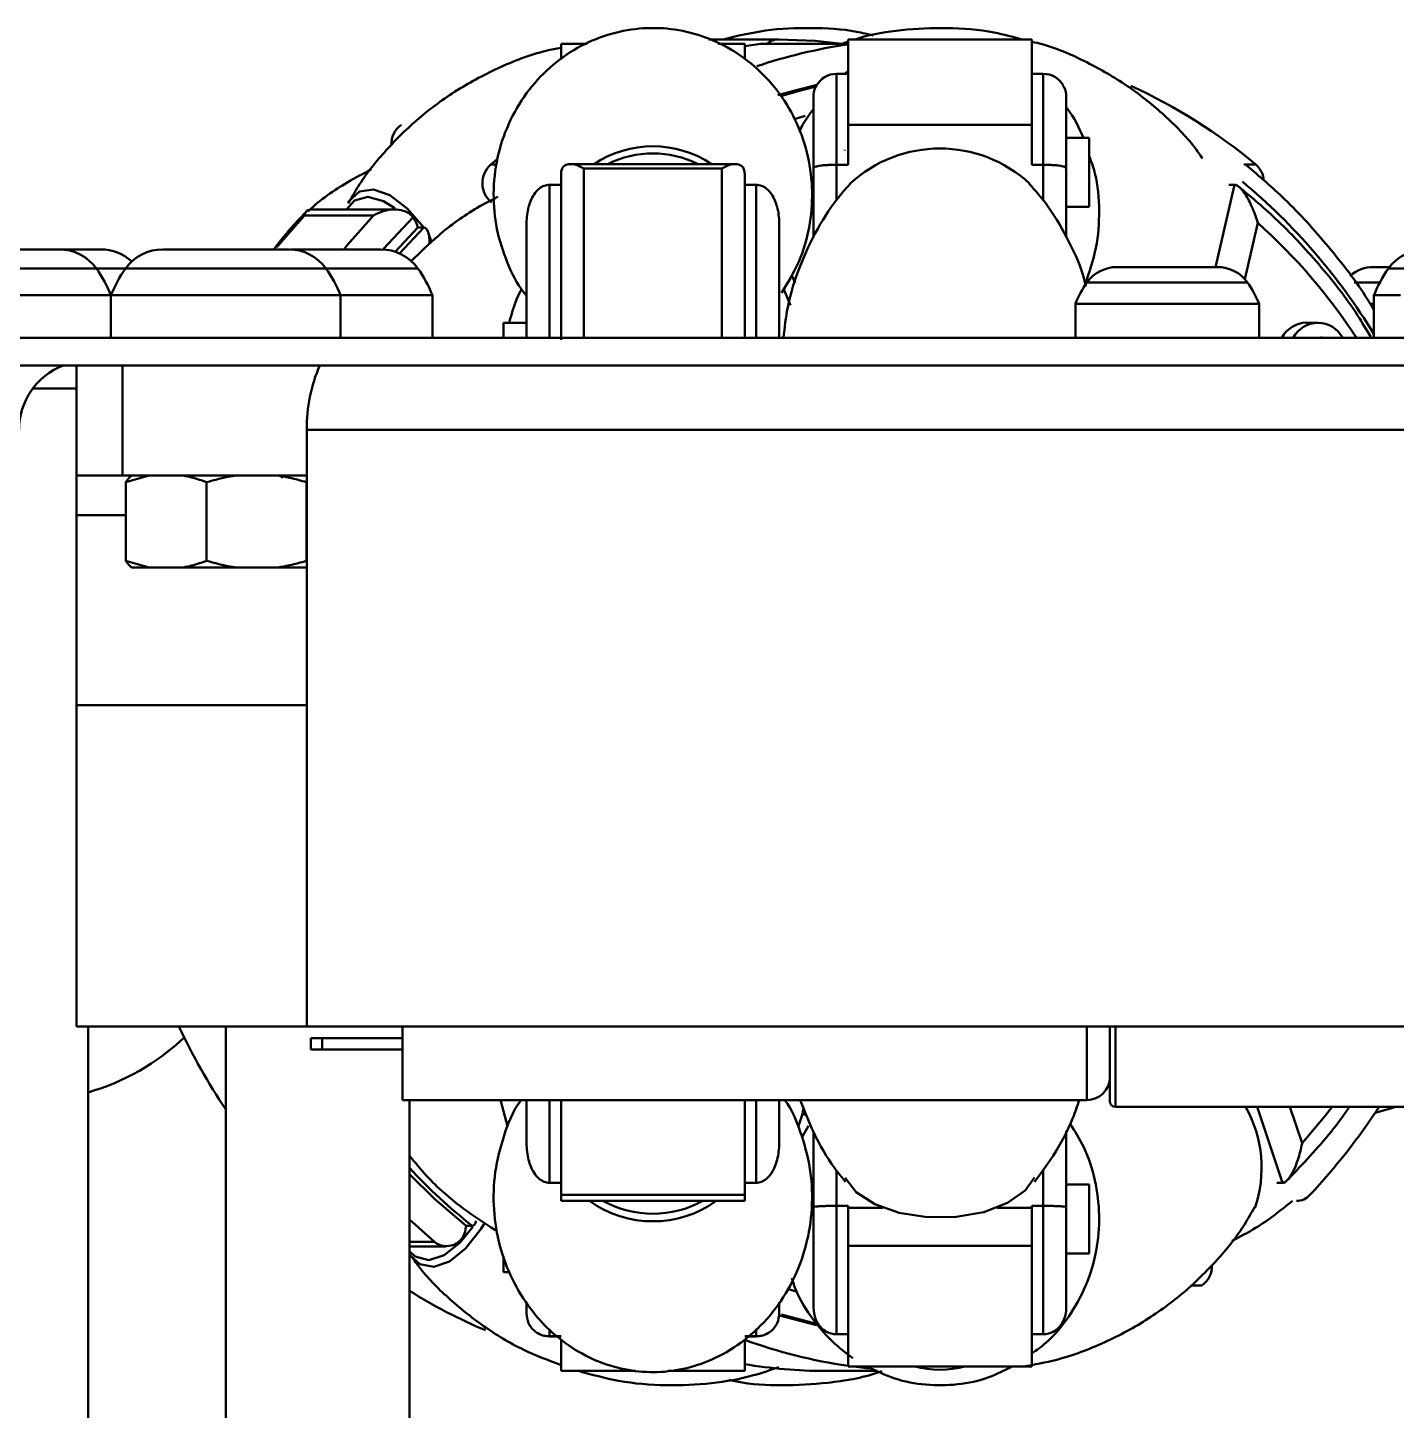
# Model space of a CAD drawing. Header units: millimetres. Extents: x 263 to 2983, y 441 to 2500.
# Drawn here: x 705.5 to 765.1, y 2439.4 to 2499.6 of the extents above; entities that cross this region are included whole.
import ezdxf

# ---------------------------------------------------------------- set-up
doc = ezdxf.new("R2010")
doc.units = ezdxf.units.MM
doc.header["$LTSCALE"] = 0.5
doc.layers.add('BOL', color=7, linetype='Continuous', lineweight=50)

msp = doc.modelspace()

# ---------------------------------------------------------------- linework, layer by layer
at = {"layer": 'BOL'}
for p, q in [((729.898, 2498.907), (728.754, 2498.907)), ((728.754, 2498.216), (728.754, 2498.907)), ((735.195, 2499.096), (738.225, 2499.096)), ((736.754, 2498.907), (735.604, 2498.907)), ((736.754, 2498.907), (736.754, 2498.217)), ((737.444, 2498.901), (736.754, 2498.796)), ((737.444, 2498.901), (737.545, 2498.907)), ((741.254, 2498.901), (737.444, 2498.901)), ((741.254, 2498.907), (737.545, 2498.907)), ((741.254, 2498.996), (740.984, 2498.907)), ((749.254, 2499.096), (741.254, 2499.096)), ((741.254, 2499.096), (741.254, 2495.379)), ((749.254, 2499.096), (749.254, 2495.379)), ((741.254, 2497.596), (740.754, 2497.596)), ((740.754, 2497.596), (740.754, 2493.632)), ((741.254, 2497.725), (741.119, 2497.596)), ((749.754, 2497.596), (749.254, 2497.596)), ((749.754, 2493.632), (749.754, 2497.596)), ((739.754, 2493.484), (739.754, 2496.586)), ((750.754, 2496.586), (750.754, 2493.484)), ((741.254, 2495.379), (749.254, 2495.379)), ((741.254, 2493.732), (741.254, 2495.379)), ((749.254, 2495.379), (749.254, 2493.732)), ((751.754, 2494.8), (750.754, 2494.8)), ((751.754, 2494.8), (751.754, 2492.103)), ((725.979, 2493.876), (725.696, 2493.645)), ((741.108, 2494.28), (741.097, 2494.25)), ((725.696, 2493.645), (725.96, 2493.645)), ((736.329, 2493.663), (729.178, 2493.663)), ((735.754, 2493.469), (729.754, 2493.469)), ((729.754, 2493.469), (729.754, 2486.096)), ((735.754, 2486.096), (735.754, 2493.469)), ((739.754, 2490.463), (739.754, 2493.484)), ((740.754, 2493.632), (741.254, 2493.632)), ((740.754, 2493.632), (740.754, 2492.072)), ((741.254, 2493.732), (741.254, 2493.632)), ((749.254, 2493.732), (749.254, 2493.632)), ((749.754, 2493.632), (749.254, 2493.632)), ((749.754, 2492.078), (749.754, 2493.632)), ((750.754, 2493.484), (750.754, 2490.511)), ((758.507, 2493.645), (759.011, 2493.645)), ((728.254, 2492.766), (728.754, 2492.766)), ((728.254, 2492.766), (728.254, 2486.096)), ((728.754, 2486.012), (728.754, 2493.241)), ((736.754, 2493.241), (736.754, 2486.096)), ((737.254, 2492.766), (736.754, 2492.766)), ((737.254, 2486.096), (737.254, 2492.766)), ((757.263, 2489.179), (758.085, 2492.766)), ((758.085, 2492.766), (757.835, 2492.766)), ((751.754, 2492.103), (751.754, 2491.8)), ((721.502, 2491.683), (717.834, 2491.683)), ((750.754, 2491.8), (751.754, 2491.8)), ((720.581, 2491.418), (717.581, 2491.418)), ((721.531, 2489.845), (722.525, 2490.896)), ((721.716, 2489.773), (722.775, 2490.896)), ((722.476, 2491.045), (722.525, 2490.896)), ((722.775, 2490.896), (722.525, 2490.896)), ((727.254, 2486.096), (727.254, 2491.098)), ((738.254, 2491.098), (738.254, 2486.096)), ((759.099, 2491.098), (758.537, 2488.647)), ((723.114, 2490.264), (722.971, 2490.689)), ((703.606, 2489.95), (706.838, 2489.95)), ((706.838, 2489.95), (706.894, 2489.95)), ((706.894, 2489.95), (708.707, 2489.95)), ((711.414, 2489.95), (713.321, 2489.95)), ((713.321, 2489.95), (716.764, 2489.95)), ((716.764, 2489.95), (716.894, 2489.95)), ((716.966, 2489.95), (717.606, 2489.95)), ((717.606, 2489.95), (720.838, 2489.95)), ((720.838, 2489.95), (720.894, 2489.95)), ((699.79, 2489.116), (708.518, 2489.116)), ((708.518, 2489.116), (709.79, 2489.116)), ((709.79, 2489.116), (712.827, 2489.116)), ((712.827, 2489.116), (718.518, 2489.116)), ((718.518, 2489.116), (722.518, 2489.116)), ((752.962, 2489.179), (754.366, 2489.179)), ((754.366, 2489.179), (757.199, 2489.179)), ((757.199, 2489.179), (757.346, 2489.179)), ((764.148, 2489.179), (764.175, 2489.179)), ((764.175, 2489.179), (764.836, 2489.179)), ((764.79, 2489.116), (766.519, 2489.116)), ((738.793, 2488.842), (738.945, 2488.485)), ((751.663, 2488.512), (758.645, 2488.512)), ((763.295, 2488.512), (764.414, 2488.512)), ((699.154, 2487.95), (709.154, 2487.95)), ((709.154, 2487.95), (709.154, 2486.096)), ((709.154, 2487.95), (712.633, 2487.95)), ((712.633, 2487.95), (719.154, 2487.95)), ((719.154, 2486.096), (719.154, 2487.95)), ((719.154, 2487.95), (723.154, 2487.95)), ((723.154, 2486.096), (723.154, 2487.95)), ((738.745, 2487.515), (738.461, 2488.203)), ((764.154, 2487.95), (764.154, 2486.096)), ((764.154, 2487.95), (765.32, 2487.95)), ((751.154, 2487.579), (751.154, 2486.096)), ((751.154, 2487.579), (759.154, 2487.579)), ((759.154, 2486.096), (759.154, 2487.579)), ((763.981, 2487.579), (764.154, 2487.579)), ((727.254, 2486.756), (726.254, 2486.756)), ((726.254, 2486.096), (726.254, 2486.756)), ((761.718, 2486.756), (761.218, 2486.756)), ((1174.154, 2486.096), (444.154, 2486.096)), ((761.871, 2486.123), (761.8, 2486.096)), ((761.898, 2486.096), (761.871, 2486.123)), ((1174.154, 2484.896), (444.154, 2484.896)), ((707.654, 2480.096), (707.654, 2484.896)), ((709.654, 2484.896), (709.654, 2480.096)), ((707.654, 2483.896), (705.754, 2483.896)), ((717.683, 2456.096), (717.683, 2482.096)), ((791.552, 2482.096), (717.683, 2482.096)), ((707.654, 2480.096), (709.654, 2480.096)), ((707.654, 2480.096), (707.654, 2478.365)), ((709.654, 2480.096), (717.683, 2480.096)), ((710.811, 2480.096), (709.801, 2479.807)), ((709.801, 2476.385), (709.801, 2479.807)), ((713.316, 2476.385), (713.316, 2479.807)), ((717.669, 2476.385), (717.669, 2479.807)), ((707.654, 2470.096), (707.654, 2478.365)), ((707.654, 2478.365), (709.801, 2478.365)), ((710.811, 2476.096), (709.801, 2476.385)), ((710.042, 2476.096), (710.811, 2476.096)), ((712.306, 2476.096), (710.811, 2476.096)), ((712.306, 2476.096), (714.567, 2476.096)), ((716.418, 2476.096), (714.567, 2476.096)), ((716.418, 2476.096), (717.683, 2476.096)), ((707.654, 2470.096), (717.683, 2470.096)), ((707.654, 2456.096), (707.654, 2470.096)), ((707.654, 2456.096), (717.683, 2456.096)), ((708.154, 2283.896), (708.154, 2456.096)), ((714.154, 2456.096), (714.154, 2283.896)), ((795.625, 2456.096), (717.683, 2456.096)), ((721.854, 2456.096), (721.854, 2452.896)), ((751.654, 2452.896), (751.654, 2456.096)), ((752.654, 2452.846), (752.654, 2456.096)), ((752.904, 2456.096), (752.904, 2452.596)), ((717.854, 2455.096), (717.854, 2455.596)), ((717.854, 2455.596), (718.354, 2455.596)), ((718.354, 2455.596), (718.354, 2455.096)), ((718.354, 2455.596), (721.854, 2455.596)), ((718.354, 2455.096), (717.854, 2455.096)), ((718.354, 2455.096), (721.854, 2455.096)), ((721.854, 2452.896), (751.654, 2452.896)), ((722.154, 2283.896), (722.154, 2452.896)), ((726.139, 2452.849), (726.416, 2451.756)), ((727.254, 2451.012), (727.254, 2452.896)), ((728.254, 2452.896), (728.254, 2449.289)), ((728.754, 2448.767), (728.754, 2452.896)), ((736.754, 2448.767), (736.754, 2452.896)), ((737.254, 2449.289), (737.254, 2452.896)), ((738.254, 2452.896), (738.254, 2451.012)), ((752.904, 2452.596), (777.404, 2452.596)), ((760.176, 2449.289), (759.067, 2452.596)), ((760.496, 2452.596), (761.027, 2451.012)), ((739.534, 2451.78), (739.238, 2451.272)), ((739.754, 2448.242), (739.754, 2451.495)), ((750.754, 2451.56), (750.754, 2448.242)), ((740.754, 2449.83), (740.754, 2448.291)), ((749.754, 2448.291), (749.754, 2449.868)), ((728.254, 2449.289), (728.754, 2449.289)), ((728.754, 2448.767), (736.754, 2448.767)), ((728.754, 2448.503), (728.754, 2448.767)), ((737.254, 2449.289), (736.754, 2449.289)), ((736.754, 2448.767), (736.754, 2448.503)), ((751.754, 2449.22), (750.754, 2449.22)), ((751.754, 2449.22), (751.754, 2446.22)), ((760.176, 2449.289), (759.926, 2449.289)), ((728.754, 2448.503), (736.754, 2448.503)), ((739.754, 2443.851), (739.754, 2448.242)), ((740.754, 2448.291), (740.754, 2442.695)), ((740.754, 2448.291), (741.254, 2448.291)), ((741.254, 2448.291), (741.254, 2448.205)), ((741.254, 2446.553), (741.254, 2448.205)), ((741.254, 2448.205), (742.774, 2448.205)), ((747.733, 2448.205), (749.254, 2448.205)), ((749.754, 2448.291), (749.254, 2448.291)), ((749.254, 2448.291), (749.254, 2448.205)), ((749.254, 2448.205), (749.254, 2446.553)), ((749.754, 2442.695), (749.754, 2448.291)), ((750.754, 2448.242), (750.754, 2443.851)), ((723.244, 2446.717), (722.154, 2447.695)), ((724.363, 2446.687), (724.908, 2447.374)), ((724.629, 2447.421), (724.594, 2447.267)), ((724.879, 2447.421), (724.629, 2447.421)), ((722.154, 2446.717), (723.244, 2446.717)), ((722.154, 2446.523), (723.757, 2446.523)), ((749.254, 2446.553), (741.254, 2446.553)), ((741.254, 2446.553), (741.254, 2441.292)), ((749.254, 2446.553), (749.254, 2441.292)), ((726.254, 2445.394), (726.254, 2446.109)), ((750.754, 2446.22), (751.754, 2446.22)), ((726.254, 2445.394), (726.524, 2445.394)), ((738.624, 2444.674), (739.039, 2444.538)), ((756.663, 2444.818), (756.187, 2444.818)), ((727.254, 2443.606), (727.254, 2444.087)), ((738.254, 2444.092), (738.254, 2443.606)), ((738.274, 2443.507), (739.884, 2443.085)), ((727.391, 2443.091), (727.414, 2443.054)), ((728.254, 2442.911), (728.254, 2442.606)), ((737.254, 2442.606), (737.254, 2442.926)), ((738.096, 2443.056), (738.117, 2443.091)), ((740.754, 2442.695), (741.254, 2442.695)), ((749.754, 2442.695), (749.254, 2442.695)), ((728.254, 2442.606), (728.754, 2442.606)), ((728.254, 2442.606), (728.254, 2442.596)), ((728.254, 2442.596), (728.754, 2442.596)), ((728.754, 2441.096), (728.754, 2442.458)), ((737.254, 2442.606), (736.754, 2442.606)), ((736.754, 2442.596), (737.254, 2442.596)), ((736.754, 2442.458), (736.754, 2441.096)), ((737.254, 2442.596), (737.254, 2442.606)), ((731.979, 2441.096), (728.754, 2441.096)), ((736.754, 2441.096), (733.415, 2441.096)), ((740.225, 2441.096), (742.532, 2441.096)), ((741.254, 2441.292), (749.254, 2441.292)), ((741.254, 2441.286), (741.254, 2441.292)), ((741.254, 2441.286), (749.254, 2441.286)), ((741.487, 2441.286), (742.175, 2441.205)), ((749.254, 2441.292), (749.254, 2441.286))]:
    msp.add_line(p, q, dxfattribs=at)
at = {"layer": 'BOL', "flags": 128}
for points in [[(738.225, 2499.096), (739.815, 2499.029), (740.87, 2498.92)], [(741.254, 2498.904), (741.013, 2498.908), (741.008, 2498.907)], [(739.911, 2497.113), (738.994, 2496.89), (738.195, 2496.66)], [(738.363, 2496.635), (739.244, 2496.89), (739.867, 2497.046)], [(739.39, 2495.761), (739.336, 2495.745), (738.963, 2495.63)], [(721.51, 2491.738), (721.025, 2492.047), (720.335, 2492.24), (719.761, 2492.081), (719.405, 2491.683)], [(722.807, 2490.865), (722.788, 2490.892), (722.051, 2491.734), (721.296, 2492.303), (720.586, 2492.554), (719.977, 2492.466), (719.519, 2492.045), (719.486, 2491.992)], [(717.581, 2491.418), (716.446, 2490.13), (716.378, 2490.049)], [(719.304, 2489.958), (719.446, 2490.13), (720.581, 2491.418)], [(722.315, 2491.348), (721.027, 2489.975), (721.002, 2489.947)], [(761.027, 2451.012), (762.034, 2452.205), (762.337, 2452.596)], [(764.214, 2452.346), (764.782, 2452.494), (765.111, 2452.596)], [(724.629, 2447.421), (723.264, 2448.587), (722.154, 2449.674)], [(741.134, 2449.509), (741.614, 2448.887), (742.422, 2448.358), (743.482, 2447.982), (744.7, 2447.792), (745.966, 2447.805), (747.169, 2448.02), (748.203, 2448.417), (748.974, 2448.962), (749.377, 2449.517)], [(724.599, 2446.426), (725.259, 2447.279), (725.417, 2447.54)], [(722.154, 2446.309), (722.408, 2446.089), (723, 2445.93), (723.671, 2446.135), (724.363, 2446.687)], [(722.18, 2446.124), (722.608, 2445.748), (723.218, 2445.628), (723.9, 2445.86), (724.599, 2446.426)], [(739.989, 2443.117), (738.512, 2443.511), (738.354, 2443.56)]]:
    msp.add_lwpolyline(points, dxfattribs=at)
at = {"layer": 'BOL'}
for centre, radius, start, end in [((744.424, 2476.878), 22.224, 98.20175, 108.75524), ((738.228, 2498.302), 0.794, 90.24902, 130.27176), ((740.754, 2496.596), 1, 90, 150.13744), ((749.754, 2496.596), 1, 29.88381, 90), ((743.453, 2474.981), 24.298, 50.18435, 65.37887), ((722.406, 2494.525), 1.046, 125.23912, 181.97508), ((732.754, 2489.818), 4.62, 56.35162, 123.64838), ((732.754, 2489.76), 4.371, 63.24927, 116.75073), ((745.254, 2488.575), 5.767, 47.18416, 132.82934), ((726.416, 2492.834), 1.084, 131.58626, 230.90995), ((758.325, 2492.856), 1.045, 4.61689, 48.95654), ((741.58, 2472.574), 26.398, 31.22841, 50.34494), ((721.491, 2490.717), 1.038, 18.37937, 37.38876), ((742.358, 2472.362), 25.126, 33.13544, 48.22045), ((706.894, 2487.95), 2, 35.69246, 90), ((708.707, 2487.95), 2, 47.40964, 90), ((711.414, 2487.95), 2, 90, 144.30754), ((716.894, 2487.95), 2, 35.69246, 90), ((720.894, 2487.95), 2, 35.69246, 90), ((766.414, 2487.95), 2, 90, 144.30754), ((704.154, 2485.981), 5.373, 21.48631, 35.69246), ((714.154, 2485.981), 5.373, 144.30754, 158.51369), ((714.154, 2485.981), 5.373, 21.48631, 35.69246), ((718.154, 2485.981), 5.373, 21.48631, 35.69246), ((752.962, 2487.579), 1.6, 90, 144.30754), ((757.346, 2487.579), 1.6, 35.69246, 90), ((764.148, 2487.579), 1.6, 90, 130.46356), ((769.154, 2485.981), 5.373, 144.30754, 158.51369), ((755.154, 2486.004), 4.299, 144.30754, 158.51369), ((755.154, 2486.004), 4.299, 21.48631, 35.69246), ((761.244, 2485.507), 1.25, 91.18898, 151.76107), ((761.719, 2485.527), 1.218, 27.87335, 152.12665), ((708.154, 2482.096), 3, 111.03947, 180), ((724.202, 2482.223), 6.52, 155.80145, 181.11863), ((738.975, 2468.898), 29.76, 205.47847, 213.48267), ((705.397, 2462.942), 10.093, 285.85291, 313.48422), ((751.654, 2453.896), 1, 270, 0), ((752.904, 2452.846), 0.25, 180, 270), ((753.939, 2449.956), 5.326, 340.67639, 29.71099), ((740.948, 2467.92), 27.998, 316.83723, 326.81669), ((740.373, 2466.928), 24.911, 222.99954, 231.54036), ((760.776, 2449.302), 0.8, 270.54128, 317.99357), ((732.754, 2452.348), 4.733, 234.35238, 305.64762), ((732.754, 2452.44), 4.497, 241.10968, 298.89032), ((723.764, 2447.372), 0.836, 231.57205, 352.82212), ((756.067, 2445.668), 1.038, 305.0256, 2.74328), ((734.655, 2464.563), 23.563, 237.95828, 247.03177), ((744.427, 2463.334), 22.244, 249.82, 261.79755), ((740.358, 2462.934), 21.838, 260.49981, 269.64971), ((745.254, 2445.802), 4.65, 256.26109, 283.73891)]:
    msp.add_arc(centre, radius, start, end, dxfattribs=at)
for points, knots in [([(738.362, 2488.056), (738.631, 2488.499), (739.172, 2489.391), (739.604, 2490.9), (739.741, 2492.455), (739.555, 2493.994), (739.071, 2495.442), (738.321, 2496.737), (737.346, 2497.831), (736.194, 2498.688), (734.912, 2499.28), (733.548, 2499.592), (732.147, 2499.613), (730.756, 2499.335), (729.429, 2498.758), (728.224, 2497.893), (727.203, 2496.767), (726.426, 2495.427), (725.938, 2493.941), (725.768, 2492.387), (725.908, 2490.838), (726.376, 2489.39), (726.842, 2488.407), (727.212, 2487.98), (727.254, 2487.932)], [0, 0, 0, 0, 0.04957, 0.099774, 0.15001, 0.199795, 0.248681, 0.296343, 0.3426, 0.387384, 0.430817, 0.473301, 0.515579, 0.558632, 0.603039, 0.649293, 0.697376, 0.746823, 0.796981, 0.847241, 0.897106, 0.946128, 0.993955, 1, 1, 1, 1]), ([(742.346, 2499.267), (742.106, 2499.325), (741.237, 2499.535), (739.654, 2499.621), (737.693, 2499.545), (736.423, 2499.242), (735.809, 2499.096)], [0, 0, 0, 0, 0.113902, 0.412828, 0.715966, 1, 1, 1, 1]), ([(748.831, 2499.096), (748.429, 2499.204), (747.358, 2499.492), (745.58, 2499.631), (743.61, 2499.53), (742.262, 2499.33), (741.62, 2499.116), (741.559, 2499.096)], [0, 0, 0, 0, 0.168084, 0.447665, 0.716288, 0.973379, 1, 1, 1, 1]), ([(728.754, 2498.734), (728.538, 2498.692), (727.594, 2498.51), (726.015, 2497.883), (724.114, 2496.866), (722.448, 2495.618), (721.051, 2494.219), (720.064, 2492.982), (719.631, 2492.197), (719.494, 2491.948)], [0, 0, 0, 0, 0.0555, 0.242743, 0.423765, 0.598011, 0.76543, 0.92563, 1, 1, 1, 1]), ([(756.687, 2493.91), (756.573, 2494.074), (756.107, 2494.748), (755.045, 2495.813), (753.523, 2497.054), (751.729, 2498.094), (750.285, 2498.753), (749.407, 2498.956), (749.254, 2498.992)], [0, 0, 0, 0, 0.0677, 0.276911, 0.491283, 0.708682, 0.949014, 1, 1, 1, 1]), ([(739.9, 2497.086), (739.88, 2497.06), (739.761, 2496.908), (739.754, 2496.73), (739.754, 2496.587), (739.754, 2496.586)], [0, 0, 0, 0, 0.1681059, 0.9926525, 1, 1, 1, 1]), ([(750.754, 2496.586), (750.754, 2496.587), (750.754, 2496.73), (750.747, 2496.908), (750.628, 2497.06), (750.608, 2497.086)], [0, 0, 0, 0, 0.00735, 0.832218, 1, 1, 1, 1]), ([(739.754, 2496.072), (739.58, 2495.844), (739.34, 2495.531), (739.182, 2495.174), (739.139, 2495.077)], [0, 0, 0, 0, 0.726263, 1, 1, 1, 1]), ([(751.502, 2494.8), (751.308, 2495.247), (751.103, 2495.719), (750.772, 2496.112), (750.754, 2496.133)], [0, 0, 0, 0, 0.946322, 1, 1, 1, 1]), ([(751.583, 2488.44), (751.762, 2488.962), (752.118, 2490.003), (752.227, 2491.64), (752.119, 2492.993), (751.856, 2493.75), (751.77, 2493.998)], [0, 0, 0, 0, 0.289967, 0.578163, 0.86144, 1, 1, 1, 1]), ([(720.492, 2493.435), (720.147, 2493.253), (719.188, 2492.747), (718.267, 2492.11), (717.752, 2491.614), (717.74, 2491.603)], [0, 0, 0, 0, 0.3554278, 0.9860006, 1, 1, 1, 1]), ([(729.754, 2493.469), (729.752, 2493.47), (729.637, 2493.54), (729.401, 2493.647), (729.098, 2493.683), (728.891, 2493.596), (728.775, 2493.447), (728.761, 2493.31), (728.754, 2493.241)], [0, 0, 0, 0, 0.003352, 0.257316, 0.525948, 0.721629, 0.860493, 1, 1, 1, 1]), ([(736.754, 2493.241), (736.747, 2493.31), (736.732, 2493.447), (736.617, 2493.596), (736.41, 2493.683), (736.106, 2493.648), (735.871, 2493.54), (735.755, 2493.47), (735.754, 2493.469)], [0, 0, 0, 0, 0.139507, 0.278371, 0.474051, 0.742673, 0.996637, 1, 1, 1, 1]), ([(740.754, 2493.632), (740.674, 2493.631), (740.515, 2493.63), (740.275, 2493.618), (740.014, 2493.594), (739.805, 2493.55), (739.754, 2493.509), (739.754, 2493.484), (739.754, 2493.484)], [0, 0, 0, 0, 0.107628, 0.214436, 0.382779, 0.663934, 0.997021, 1, 1, 1, 1]), ([(750.754, 2493.484), (750.754, 2493.484), (750.754, 2493.509), (750.702, 2493.55), (750.494, 2493.594), (750.233, 2493.618), (749.992, 2493.63), (749.834, 2493.631), (749.754, 2493.632)], [0, 0, 0, 0, 0.002979, 0.336071, 0.617229, 0.785575, 0.892383, 1, 1, 1, 1]), ([(758.623, 2493.616), (758.62, 2493.619), (758.594, 2493.661), (758.542, 2493.654), (758.494, 2493.647)], [0, 0, 0, 0, 0.07786, 1, 1, 1, 1]), ([(764.154, 2487.305), (764.067, 2487.453), (763.487, 2488.438), (762.194, 2490.074), (760.439, 2492.051), (759.171, 2493.129), (758.613, 2493.604)], [0, 0, 0, 0, 0.059364, 0.396903, 0.734289, 1, 1, 1, 1]), ([(727.254, 2491.098), (727.254, 2491.1), (727.254, 2491.336), (727.305, 2491.766), (727.514, 2492.283), (727.774, 2492.586), (728.015, 2492.738), (728.174, 2492.756), (728.254, 2492.766)], [0, 0, 0, 0, 0.002961, 0.336039, 0.617225, 0.785583, 0.892374, 1, 1, 1, 1]), ([(737.254, 2492.766), (737.334, 2492.756), (737.492, 2492.738), (737.733, 2492.586), (737.994, 2492.283), (738.203, 2491.766), (738.253, 2491.336), (738.254, 2491.1), (738.254, 2491.098)], [0, 0, 0, 0, 0.107626, 0.214417, 0.382774, 0.663964, 0.997039, 1, 1, 1, 1]), ([(741.35, 2492.801), (741.195, 2492.63), (740.667, 2492.046), (739.893, 2490.855), (739.124, 2489.22), (738.608, 2487.609), (738.492, 2486.54), (738.443, 2486.096)], [0, 0, 0, 0, 0.097266, 0.332364, 0.575441, 0.823654, 1, 1, 1, 1]), ([(751.615, 2488.335), (751.575, 2488.496), (751.388, 2489.252), (750.804, 2490.473), (750.012, 2491.826), (749.396, 2492.522), (749.144, 2492.806)], [0, 0, 0, 0, 0.093948, 0.441702, 0.771913, 1, 1, 1, 1]), ([(759.099, 2491.098), (759.098, 2491.1), (759.029, 2491.335), (758.874, 2491.766), (758.609, 2492.283), (758.382, 2492.586), (758.214, 2492.738), (758.128, 2492.756), (758.085, 2492.766)], [0, 0, 0, 0, 0.002977, 0.336059, 0.617241, 0.785598, 0.892391, 1, 1, 1, 1]), ([(764.019, 2486.136), (763.832, 2486.452), (763.162, 2487.581), (761.775, 2489.324), (760.003, 2491.239), (758.727, 2492.298), (758.149, 2492.778)], [0, 0, 0, 0, 0.120506, 0.431238, 0.741816, 1, 1, 1, 1]), ([(726.007, 2492.245), (725.704, 2492.088), (724.787, 2491.616), (723.501, 2490.68), (722.616, 2489.813), (722.23, 2489.435)], [0, 0, 0, 0, 0.217529, 0.658725, 1, 1, 1, 1]), ([(717.683, 2491.609), (717.498, 2491.421), (716.986, 2490.905), (716.533, 2490.321), (716.244, 2489.95)], [0, 0, 0, 0, 0.363229, 1, 1, 1, 1]), ([(717.581, 2491.418), (717.581, 2491.419), (717.599, 2491.498), (717.654, 2491.637), (717.773, 2491.666), (717.834, 2491.682)], [0, 0, 0, 0, 0.006452, 0.494061, 1, 1, 1, 1]), ([(722.315, 2491.348), (722.256, 2491.41), (722.136, 2491.534), (721.851, 2491.654), (721.465, 2491.705), (721.011, 2491.63), (720.715, 2491.499), (720.583, 2491.419), (720.581, 2491.418)], [0, 0, 0, 0, 0.139508, 0.27834, 0.474037, 0.742694, 0.996644, 1, 1, 1, 1]), ([(722.775, 2490.896), (722.813, 2490.887), (722.889, 2490.868), (722.974, 2490.71), (723.028, 2490.482), (723.023, 2490.271), (723.02, 2490.177)], [0, 0, 0, 0, 0.206304, 0.411031, 0.733765, 1, 1, 1, 1]), ([(727.03, 2488.21), (727.008, 2488.169), (726.768, 2487.717), (726.625, 2487.214), (726.494, 2486.756)], [0, 0, 0, 0, 0.0909032, 1, 1, 1, 1]), ([(709.801, 2479.807), (709.826, 2479.845), (709.905, 2479.968), (709.986, 2480.043), (710.042, 2480.096)], [0, 0, 0, 0, 0.309671, 1, 1, 1, 1]), ([(713.316, 2479.807), (713.213, 2479.845), (712.881, 2479.968), (712.541, 2480.043), (712.306, 2480.096)], [0, 0, 0, 0, 0.309686, 1, 1, 1, 1]), ([(714.567, 2480.096), (714.505, 2480.086), (714.083, 2480.021), (713.669, 2479.906), (713.316, 2479.807)], [0, 0, 0, 0, 0.145987, 1, 1, 1, 1]), ([(717.669, 2479.807), (717.424, 2479.878), (717.012, 2479.997), (716.59, 2480.067), (716.418, 2480.096)], [0, 0, 0, 0, 0.592727, 1, 1, 1, 1]), ([(716.64, 2480.007), (716.609, 2480.025), (716.557, 2480.055), (716.506, 2480.085), (716.486, 2480.096)], [0, 0, 0, 0, 0.614485, 1, 1, 1, 1]), ([(709.801, 2476.385), (709.826, 2476.347), (709.905, 2476.224), (709.986, 2476.148), (710.042, 2476.096)], [0, 0, 0, 0, 0.309671, 1, 1, 1, 1]), ([(713.316, 2476.385), (713.213, 2476.347), (712.881, 2476.224), (712.541, 2476.148), (712.306, 2476.096)], [0, 0, 0, 0, 0.309686, 1, 1, 1, 1]), ([(714.567, 2476.096), (714.505, 2476.105), (714.083, 2476.17), (713.669, 2476.286), (713.316, 2476.385)], [0, 0, 0, 0, 0.145987, 1, 1, 1, 1]), ([(717.669, 2476.385), (717.424, 2476.314), (717.012, 2476.195), (716.59, 2476.125), (716.418, 2476.096)], [0, 0, 0, 0, 0.592727, 1, 1, 1, 1]), ([(727.016, 2452.896), (727.002, 2452.877), (726.652, 2452.42), (726.241, 2451.354), (725.834, 2449.768), (725.785, 2448.13), (726.041, 2446.549), (726.584, 2445.087), (727.37, 2443.802), (728.351, 2442.733), (729.475, 2441.91), (730.696, 2441.347), (731.973, 2441.051), (733.279, 2441.023), (734.587, 2441.272), (735.869, 2441.812), (737.08, 2442.656), (738.146, 2443.798), (738.98, 2445.189), (739.52, 2446.746), (739.736, 2448.374), (739.637, 2449.995), (739.206, 2451.507), (738.81, 2452.486), (738.5, 2452.895), (738.499, 2452.896)], [0, 0, 0, 0, 0.002305, 0.05481, 0.107618, 0.159934, 0.211239, 0.261018, 0.308924, 0.354668, 0.398, 0.438807, 0.477422, 0.515096, 0.554055, 0.595811, 0.641626, 0.691221, 0.743148, 0.795928, 0.848565, 0.900428, 0.951018, 0.999892, 1, 1, 1, 1]), ([(739.091, 2451.78), (739.148, 2451.924), (739.249, 2452.176), (739.292, 2452.447), (739.311, 2452.564)], [0, 0, 0, 0, 0.567879, 1, 1, 1, 1]), ([(739.174, 2452.896), (739.358, 2452.419), (739.76, 2451.379), (740.453, 2450.181), (740.984, 2449.531), (741.149, 2449.33)], [0, 0, 0, 0, 0.368689, 0.804645, 1, 1, 1, 1]), ([(749.369, 2449.332), (749.647, 2449.701), (750.29, 2450.556), (750.946, 2451.775), (751.233, 2452.635), (751.32, 2452.896)], [0, 0, 0, 0, 0.345864, 0.801316, 1, 1, 1, 1]), ([(760.254, 2449.276), (760.594, 2449.628), (761.569, 2450.639), (762.524, 2451.745), (763.054, 2452.565), (763.074, 2452.596)], [0, 0, 0, 0, 0.339658, 0.974879, 1, 1, 1, 1]), ([(739.262, 2452.31), (739.286, 2452.301), (739.35, 2452.276), (739.414, 2452.242), (739.453, 2452.221)], [0, 0, 0, 0, 0.37658, 1, 1, 1, 1]), ([(749.254, 2441.856), (749.465, 2442.005), (750.095, 2442.451), (750.909, 2443.461), (751.661, 2444.813), (752.107, 2446.314), (752.242, 2447.871), (752.05, 2449.406), (751.62, 2450.773), (751.133, 2451.541), (750.92, 2451.878)], [0, 0, 0, 0, 0.067583, 0.201945, 0.339876, 0.479567, 0.619349, 0.757883, 0.893918, 1, 1, 1, 1]), ([(728.254, 2449.289), (728.174, 2449.299), (728.015, 2449.318), (727.774, 2449.476), (727.513, 2449.789), (727.305, 2450.323), (727.254, 2450.768), (727.254, 2451.01), (727.254, 2451.012)], [0, 0, 0, 0, 0.107626, 0.214424, 0.382767, 0.663951, 0.997032, 1, 1, 1, 1]), ([(738.254, 2451.012), (738.254, 2451.01), (738.253, 2450.768), (738.203, 2450.323), (737.994, 2449.789), (737.733, 2449.476), (737.492, 2449.318), (737.334, 2449.299), (737.254, 2449.289)], [0, 0, 0, 0, 0.002968, 0.336047, 0.617234, 0.785577, 0.892374, 1, 1, 1, 1]), ([(760.176, 2449.289), (760.218, 2449.299), (760.302, 2449.318), (760.456, 2449.476), (760.653, 2449.789), (760.867, 2450.323), (760.98, 2450.768), (761.027, 2451.01), (761.027, 2451.012)], [0, 0, 0, 0, 0.107644, 0.214418, 0.382764, 0.663947, 0.997033, 1, 1, 1, 1]), ([(722.154, 2450.473), (722.396, 2450.178), (723.092, 2449.328), (724.352, 2448.227), (725.423, 2447.536), (725.895, 2447.232)], [0, 0, 0, 0, 0.229428, 0.660407, 1, 1, 1, 1]), ([(739.754, 2448.242), (739.754, 2448.242), (739.754, 2448.245), (739.805, 2448.255), (740.014, 2448.271), (740.274, 2448.283), (740.515, 2448.29), (740.674, 2448.291), (740.754, 2448.291)], [0, 0, 0, 0, 0.002964, 0.336082, 0.617247, 0.785585, 0.892368, 1, 1, 1, 1]), ([(748.876, 2441.286), (749.366, 2441.375), (750.587, 2441.596), (752.434, 2442.298), (754.334, 2443.323), (756.001, 2444.567), (757.399, 2445.966), (758.386, 2447.202), (758.819, 2447.986), (758.956, 2448.235)], [0, 0, 0, 0, 0.11759, 0.29257, 0.461738, 0.624573, 0.781025, 0.930733, 1, 1, 1, 1]), ([(749.754, 2448.291), (749.834, 2448.291), (749.992, 2448.29), (750.233, 2448.283), (750.494, 2448.271), (750.702, 2448.255), (750.754, 2448.245), (750.754, 2448.242), (750.754, 2448.242)], [0, 0, 0, 0, 0.10762, 0.214404, 0.382745, 0.663914, 0.997036, 1, 1, 1, 1]), ([(757.965, 2446.76), (758.317, 2446.941), (759.255, 2447.424), (760.086, 2448.088), (760.606, 2448.503)], [0, 0, 0, 0, 0.375032, 1, 1, 1, 1]), ([(725.052, 2447.637), (725.05, 2447.619), (725.041, 2447.542), (724.987, 2447.451), (724.915, 2447.431), (724.879, 2447.421)], [0, 0, 0, 0, 0.139094, 0.567879, 1, 1, 1, 1]), ([(722.197, 2446.146), (722.31, 2445.983), (722.776, 2445.311), (723.837, 2444.245), (725.363, 2443.015), (727.014, 2442.01), (728.199, 2441.563), (728.754, 2441.353)], [0, 0, 0, 0, 0.074671, 0.307142, 0.545358, 0.786933, 1, 1, 1, 1]), ([(738.81, 2445.136), (738.843, 2445.023), (739.013, 2444.434), (739.598, 2443.483), (740.459, 2442.418), (741.157, 2441.889), (741.461, 2441.659)], [0, 0, 0, 0, 0.080007, 0.418162, 0.746507, 1, 1, 1, 1]), ([(728.254, 2442.606), (728.174, 2442.611), (728.015, 2442.622), (727.774, 2442.712), (727.513, 2442.892), (727.305, 2443.201), (727.254, 2443.461), (727.254, 2443.605), (727.254, 2443.606)], [0, 0, 0, 0, 0.107621, 0.214416, 0.382764, 0.663947, 0.997024, 1, 1, 1, 1]), ([(738.254, 2443.606), (738.254, 2443.605), (738.253, 2443.461), (738.203, 2443.201), (737.994, 2442.892), (737.733, 2442.712), (737.492, 2442.622), (737.334, 2442.611), (737.254, 2442.606)], [0, 0, 0, 0, 0.002976, 0.336051, 0.617237, 0.785585, 0.892379, 1, 1, 1, 1]), ([(739.754, 2443.851), (739.754, 2443.849), (739.754, 2443.684), (739.805, 2443.384), (740.014, 2443.026), (740.274, 2442.818), (740.515, 2442.714), (740.674, 2442.701), (740.754, 2442.695)], [0, 0, 0, 0, 0.002967, 0.33607, 0.617237, 0.785582, 0.892361, 1, 1, 1, 1]), ([(749.754, 2442.695), (749.834, 2442.701), (749.992, 2442.714), (750.233, 2442.818), (750.494, 2443.026), (750.702, 2443.384), (750.754, 2443.684), (750.754, 2443.849), (750.754, 2443.851)], [0, 0, 0, 0, 0.107627, 0.214408, 0.382755, 0.663925, 0.997033, 1, 1, 1, 1]), ([(729.521, 2441.096), (730.099, 2440.938), (731.345, 2440.595), (733.301, 2440.432), (735.277, 2440.526), (736.937, 2440.81), (737.878, 2441.141), (738.24, 2441.269)], [0, 0, 0, 0, 0.200078, 0.431486, 0.653824, 0.866616, 1, 1, 1, 1]), ([(736.071, 2440.711), (736.183, 2440.685), (736.925, 2440.511), (738.38, 2440.437), (740.439, 2440.558), (741.914, 2440.794), (742.666, 2441.075), (742.722, 2441.096)], [0, 0, 0, 0, 0.052069, 0.345969, 0.644013, 0.973507, 1, 1, 1, 1]), ([(742.092, 2441.286), (742.483, 2441.097), (743.285, 2440.711), (744.635, 2440.455), (746.032, 2440.473), (747.318, 2440.741), (748.054, 2441.119), (748.378, 2441.286)], [0, 0, 0, 0, 0.199668, 0.409364, 0.618626, 0.832221, 1, 1, 1, 1])]:
    msp.add_open_spline(points, degree=3, knots=knots, dxfattribs=at)

doc.saveas('drawing.dxf')
